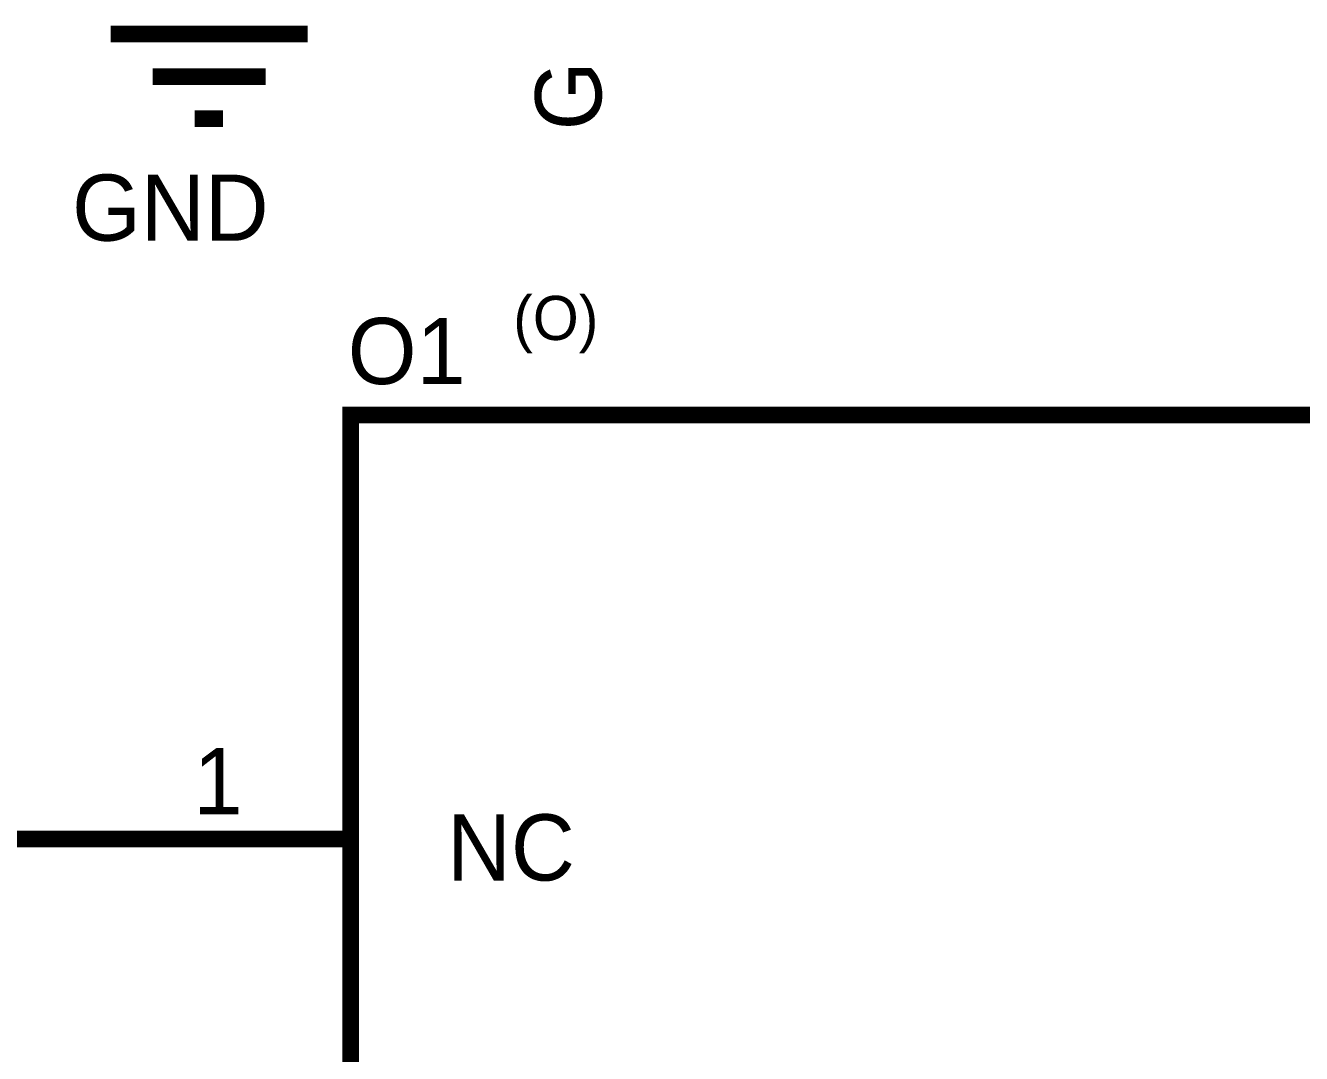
# Model space of a CAD drawing. Header units: inches. Extents: x 0 to 569, y 0 to 432.
# Drawn here: x 156.72 to 179.68, y 138.37 to 156.87 of the extents above; entities that cross this region are included whole.
import ezdxf

# ---------------------------------------------------------------- set-up
doc = ezdxf.new("R2010")
doc.units = ezdxf.units.IN
doc.layers.add('Sheet', color=255, linetype='Continuous')

msp = doc.modelspace()

# ---------------------------------------------------------------- linework, layer by layer
at = {"layer": 'Sheet'}
for points in [[(158.254, 156.716, 0.3, 0.3, 0), (161.801, 156.716, 0.3, 0.3, 0)], [(159.01, 155.947, 0.3, 0.3, 0), (161.044, 155.947, 0.3, 0.3, 0)], [(159.767, 155.191, 0.3, 0.3, 0), (160.275, 155.191, 0.3, 0.3, 0)], [(162.57, 142.23, 0.3, 0.3, 0), (154.942, 142.23, 0.3, 0.3, 0)]]:
    msp.add_lwpolyline(points, format="xyseb", dxfattribs=at)
for points in [[(162.57, 149.858, 0.3, 0.3, 0), (187.97, 149.858, 0.3, 0.3, 0), (187.97, 124.458, 0.3, 0.3, 0), (162.57, 124.458, 0.3, 0.3, 0), (162.57, 149.858, 0.3, 0.3, 0)], [(162.57, 149.858, 0.0991, 0.0991, 0), (162.57, 124.458, 0.0991, 0.0991, 0), (187.97, 124.458, 0.0991, 0.0991, 0), (187.97, 149.858, 0.0991, 0.0991, 0), (162.57, 149.858, 0.0991, 0.0991, 0), (162.57, 149.858, 0.0991, 0.0991, 0)]]:
    msp.add_lwpolyline(points, format="xyseb", close=True, dxfattribs=at)

# ---------------------------------------------------------------- texts
msp.add_text('G', height=1.191, rotation=90, dxfattribs=at).set_placement((167.084, 154.98))
for s, height, p in [('GND', 1.1906, (157.559, 152.995)), ('(O)', 0.7937, (165.497, 151.209)), ('O1', 1.1906, (162.52, 150.416)), ('1', 1.191, (159.742, 142.677)), ('NC', 1.1906, (164.306, 141.486))]:
    msp.add_text(s, height=height, dxfattribs=at).set_placement(p)

doc.saveas('drawing.dxf')
